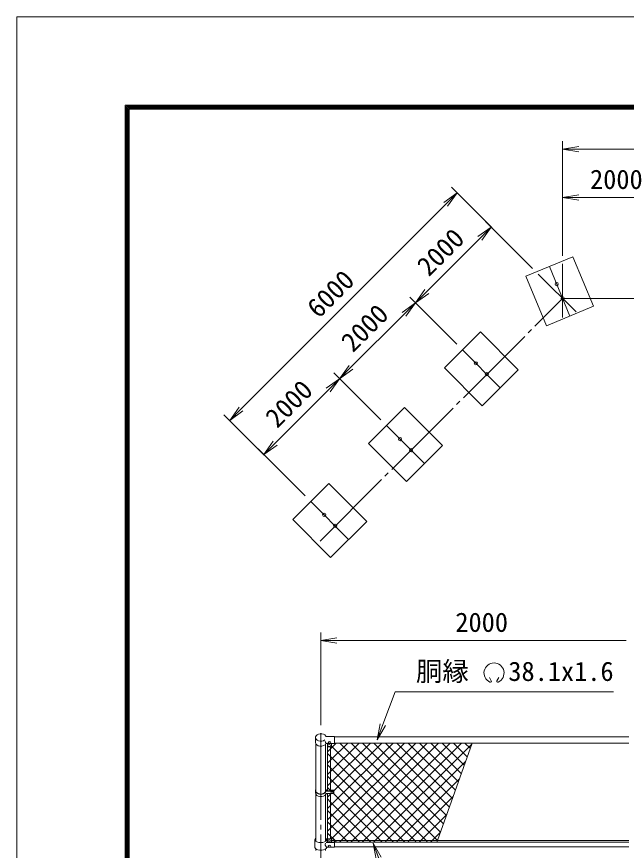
# Model space of a CAD drawing. Units: millimetres, scale not verified, with parts at other scales. Extents: x -10500 to 10500, y -7425 to 7425.
# Drawn here: x -10500 to -6709, y 2241 to 7425 of the extents above; entities that cross this region are included whole.
import ezdxf
from ezdxf.enums import TextEntityAlignment as Align

# ---------------------------------------------------------------- set-up
doc = ezdxf.new("R2010")
doc.units = ezdxf.units.MM
doc.header["$LTSCALE"] = 30
doc.linetypes.add('LONG_CHAIN', pattern=[21, 18, -1, 1, -1])
for name, color, linetype, lineweight in [('0-0_D-TTL', 7, 'Continuous', 9), ('0-2_D-STR-TXT', 7, 'Continuous', 9), ('0-4_D-STR1', 1, 'Continuous', 9), ('0-5_D-STR4', 7, 'Continuous', 9), ('0-7_D-BMK', 2, 'LONG_CHAIN', 9), ('0-8_D-STR-DIM', 7, 'Continuous', 9), ('0-9_0', 7, 'Continuous', 9), ('0-A_D-STR3', 3, 'Continuous', 9), ('0-B_D-STR2', 7, 'Continuous', 9)]:
    doc.layers.add(name, color=color, linetype=linetype, lineweight=lineweight)
doc.styles.add('ＭＳ ゴシック', font='')
doc.styles.get('ＭＳ ゴシック').set_extended_font_data('MS Gothic')

# ---------------------------------------------------------------- blocks, each defined once
blk = doc.blocks.new('_Open')
at = {"layer": '0-9_0'}
blk.add_line((-30, 5), (0, 0), dxfattribs=at)
blk.add_lwpolyline([(-30, -5), (0, 0), (-30, 0)], dxfattribs=at)

msp = doc.modelspace()

# ---------------------------------------------------------------- linework, layer by layer
at = {"layer": '0-0_D-TTL', "color": 2}
msp.add_lwpolyline([(-10500, 7425), (10500, 7425), (10500, -7425), (-10500, -7425)], close=True, dxfattribs=at)
at = {"layer": '0-0_D-TTL'}
for points in [[(-9825, 6875), (9825, 6875), (9825, -6875), (-9825, -6875)], [(-9818.75, 6868.75), (9818.75, 6868.75), (9818.75, -6868.75), (-9818.75, -6868.75)], [(-9812.5, 6862.5), (9812.5, 6862.5), (9812.5, -6862.5), (-9812.5, -6862.5)], [(-9806.25, 6856.25), (9806.25, 6856.25), (9806.25, -6856.25), (-9806.25, -6856.25)], [(-9800, 6850), (9800, 6850), (9800, -6850), (-9800, -6850)]]:
    msp.add_lwpolyline(points, close=True, dxfattribs=at)
at = {"layer": '0-2_D-STR-TXT'}
for p, q in [((-7549.16, 3295.97), (-7560.68, 3315.92)), ((-7514.49, 3295.97), (-7502.97, 3315.92))]:
    msp.add_line(p, q, dxfattribs=at)
for points in [[(-6789.7, 3226.55), (-8146.93, 3226.55), (-8257.67, 2930.9)], [(-6789.7, 1921.37), (-8146.93, 1921.37), (-8282.77, 2284.04)]]:
    msp.add_lwpolyline(points, dxfattribs=at)
for centre, radius, start, end in [((-7531.83, 3343.65), 62.51, 294.32478, 245.67522), ((-7554.86, 3292.52), 6.58, 245.67522, 30), ((-7508.79, 3292.52), 6.58, 150, 294.32478)]:
    msp.add_arc(centre, radius, start, end, dxfattribs=at)
at = {"layer": '0-4_D-STR1'}
for p, q in [((-8524.22, 2946.42), (-6694.22, 2946.42)), ((-8524.22, 2908.32), (-6694.22, 2908.32)), ((-8639.47, 2609.66), (-8639.47, 2901.04)), ((-8578.97, 2609.66), (-8578.97, 2901.04)), ((-8639.47, 2296.7), (-8639.47, 2588.65)), ((-8578.97, 2296.7), (-8578.97, 2588.65)), ((-8524.22, 2301.61), (-6694.22, 2301.61)), ((-8524.22, 2292.03), (-6694.22, 2292.03)), ((-8639.47, 2239.95), (-8639.47, 2249.11)), ((-8578.97, 2239.95), (-8578.97, 2249.11)), ((-8524.22, 2263.51), (-6694.22, 2263.51))]:
    msp.add_line(p, q, dxfattribs=at)
for centre in [(-7142.14, 5761.95), (-7105.15, 5672.65), (-7644.91, 5269.59), (-7576.55, 5201.24), (-8116.31, 4798.19), (-8047.96, 4729.84), (-8587.72, 4326.79), (-8519.36, 4258.43)]:
    msp.add_circle(centre, 10.08, dxfattribs=at)
at = {"layer": '0-5_D-STR4'}
for points in [[(-7333.71, 5810.69), (-7041.14, 5931.87), (-6913.58, 5623.91), (-7206.15, 5502.73)], [(-7616.62, 5465.23), (-7840.54, 5241.31), (-7604.84, 5005.61), (-7380.92, 5229.52)], [(-8088.03, 4993.82), (-8311.94, 4769.91), (-8076.24, 4534.2), (-7852.32, 4758.12)], [(-8559.43, 4522.42), (-8783.35, 4298.5), (-8547.65, 4062.8), (-8323.73, 4286.72)]]:
    msp.add_lwpolyline(points, close=True, dxfattribs=at)
at = {"layer": '0-7_D-BMK'}
for p, q in [((-7187.43, 5871.28), (-7059.86, 5563.32)), ((-7105.15, 5887.65), (-7105.15, 5554.31)), ((-7257.18, 5824.67), (-7021.47, 5588.97)), ((-7728.58, 5353.27), (-7492.88, 5117.57)), ((-8199.99, 4881.86), (-7964.28, 4646.16)), ((-8671.39, 4410.46), (-8435.69, 4174.76)), ((-8609.22, 2969.95), (-8609.22, -3515.05))]:
    msp.add_line(p, q, dxfattribs=at)
msp.add_lwpolyline([(-8613.64, 4164.15), (-7105.15, 5672.65), (-3771.82, 5672.65), (-2263.32, 4164.15)], dxfattribs=at)
at = {"layer": '0-8_D-STR-DIM'}
for p, q in [((-7105.15, 5937.65), (-7105.15, 6651.09)), ((-7005.15, 6601.09), (-3871.82, 6601.09)), ((-7292.53, 5860.03), (-7796.76, 6364.25)), ((-7105.15, 5937.65), (-7105.15, 6350.72)), ((-7005.15, 6300.72), (-6538.48, 6300.72)), ((-9104.9, 4985.39), (-7832.11, 6258.19)), ((-7292.53, 5860.03), (-7584.62, 6152.12)), ((-7949.96, 5716.07), (-7619.98, 6046.05)), ((-7763.94, 5388.62), (-8056.03, 5680.71)), ((-7763.94, 5388.62), (-8056.03, 5680.71)), ((-8421.37, 5244.67), (-8091.38, 5574.65)), ((-8235.34, 4917.22), (-8527.43, 5209.31)), ((-8235.34, 4917.22), (-8527.43, 5209.31)), ((-8892.77, 4773.26), (-8562.79, 5103.24)), ((-8706.75, 4445.81), (-9210.97, 4950.04)), ((-8706.75, 4445.81), (-8998.84, 4737.91)), ((-8609.22, 3019.95), (-8609.22, 3596.42)), ((-8509.22, 3546.42), (-6709.22, 3546.42))]:
    msp.add_line(p, q, dxfattribs=at)
at = {"layer": '0-A_D-STR3'}
for p, q in [((-8642.57, 2942.82), (-8642.57, 2911.68)), ((-8577.21, 2905.06), (-8574.22, 2905.67)), ((-8574.22, 2905.67), (-8524.22, 2905.67)), ((-8573.92, 2949.07), (-8524.22, 2949.07)), ((-8567.22, 2886.67), (-8567.22, 2905.67)), ((-8542.22, 2886.67), (-8542.22, 2905.67)), ((-8524.22, 2905.67), (-8524.22, 2949.07)), ((-8566.72, 2610.8), (-8566.72, 2885.34)), ((-8565.22, 2884.67), (-8544.22, 2884.67)), ((-8547.72, 2610.8), (-8547.72, 2884.67)), ((-8642.02, 2612.39), (-8642.02, 2597.54)), ((-8578.37, 2589.73), (-8573.81, 2593.82)), ((-8576.74, 2615.61), (-8566.72, 2615.61)), ((-8576.74, 2609.18), (-8527.22, 2609.18)), ((-8566.72, 2613.98), (-8576.42, 2613.98)), ((-8527.22, 2610.8), (-8576.42, 2610.8)), ((-8572.48, 2594.33), (-8527.22, 2594.33)), ((-8566.72, 2312.29), (-8566.72, 2594.33)), ((-8547.72, 2615.61), (-8527.22, 2615.61)), ((-8527.22, 2613.98), (-8547.72, 2613.98)), ((-8547.72, 2312.97), (-8547.72, 2594.33)), ((-8527.22, 2615.61), (-8527.22, 2594.33)), ((-8645.32, 2307.56), (-8645.32, 2258.18)), ((-8645.32, 2306.95), (-8645.32, 2258.18)), ((-8569.42, 2304.56), (-8575.42, 2312.59)), ((-8575.42, 2290.39), (-8524.22, 2290.39)), ((-8567.22, 2300.4), (-8571.21, 2300.4)), ((-8569.42, 2304.56), (-8567.22, 2304.56)), ((-8567.22, 2312.74), (-8567.22, 2290.39)), ((-8565.22, 2312.97), (-8544.22, 2312.97)), ((-8547.72, 2314.74), (-8544.22, 2314.74)), ((-8542.22, 2312.74), (-8542.22, 2290.39)), ((-8542.22, 2304.56), (-8524.22, 2304.56)), ((-8524.22, 2300.4), (-8542.22, 2300.4)), ((-8524.22, 2260.56), (-8524.22, 2304.56)), ((-8569.42, 2260.56), (-8575.42, 2252.54)), ((-8569.42, 2260.56), (-8524.22, 2260.56))]:
    msp.add_line(p, q, dxfattribs=at)
for centre, radius, start, end in [((-8559.46, 2922.25), 22.6, 187.65953, 225.20187), ((-8573.92, 2954.07), 5, 209.57458, 270), ((-8565.22, 2886.67), 2, 180, 270), ((-8544.22, 2886.67), 2, 270, 0), ((-8572.48, 2592.33), 2, 90, 131.89291), ((-8562.15, 2276.52), 19.2, 151.1736, 234.22449), ((-8565.22, 2312.74), 2, 138.59038, 180), ((-8565.22, 2310.97), 2, 90, 180), ((-8544.22, 2312.74), 2, 0, 90), ((-8544.22, 2310.97), 2, 0, 90)]:
    msp.add_arc(centre, radius, start, end, dxfattribs=at)
for centre, major_axis, ratio, start_param, end_param in [((-8609.22, 2942.82), (-33.35, 0), 0.707107, 3.5232, 8.7266286), ((-8609.22, 2911.68), (-33.35, 0), 0.707107, 6.2831853, 9.1405716), ((-8609.22, 2612.39), (-32.8, 0), 0.701717, 5.8862655, 9.2845337), ((-8609.22, 2597.54), (-32.8, 0), 0.701717, 6.2831853, 9.0783105), ((-8609.22, 2612.39), (-30.5, 0), 0.701311, 6.1550608, 9.5529025), ((-8609.22, 2612.39), (-32.8, 0), 0.701717, 3.2818369, 3.5385125), ((-8609.22, 2306.36), (-36.12, 0), 0.489413, 5.7050499, 10.0029133), ((-8609.22, 2258.77), (-36.12, 0), 0.489413, 0.0333908, 2.781222)]:
    msp.add_ellipse(centre, major_axis=major_axis, ratio=ratio, start_param=start_param, end_param=end_param, dxfattribs=at)
for centre, major_axis in [((-8554.22, 2912.03), (8, 0)), ((-8557.22, 2893.31), (8, 0)), ((-8539.22, 2601.75), (-8, 0)), ((-8557.22, 2300.95), (-8, 0)), ((-8554.22, 2267.01), (-8, 0))]:
    msp.add_ellipse(centre, major_axis=major_axis, ratio=0.707107, dxfattribs=at)
at = {"layer": '0-B_D-STR2'}
for p, q in [((-8547.72, 2873.11), (-8512.5, 2908.32)), ((-8547.72, 2802.4), (-8441.79, 2908.32)), ((-8547.72, 2731.69), (-8371.08, 2908.32)), ((-8547.72, 2660.98), (-8300.37, 2908.32)), ((-8547.72, 2519.56), (-8158.95, 2908.32)), ((-8547.72, 2448.85), (-8088.24, 2908.32)), ((-8547.72, 2378.13), (-8017.53, 2908.32)), ((-8542.23, 2312.91), (-7946.82, 2908.32)), ((-8527.22, 2610.77), (-8229.66, 2908.32)), ((-8482.82, 2301.61), (-7876.11, 2908.32)), ((-7864.97, 2353.59), (-8419.71, 2908.32)), ((-8412.11, 2301.61), (-7805.4, 2908.32)), ((-7846.44, 2405.77), (-8349, 2908.32)), ((-8341.4, 2301.61), (-7734.69, 2908.32)), ((-7827.91, 2457.95), (-8278.28, 2908.32)), ((-7809.37, 2510.12), (-8207.57, 2908.32)), ((-7790.84, 2562.3), (-8136.86, 2908.32)), ((-7772.31, 2614.48), (-8066.15, 2908.32)), ((-7753.78, 2666.66), (-7995.44, 2908.32)), ((-7735.24, 2718.84), (-7924.73, 2908.32)), ((-7716.71, 2771.02), (-7854.02, 2908.32)), ((-7698.18, 2823.19), (-7783.31, 2908.32)), ((-7679.65, 2875.37), (-7712.6, 2908.32)), ((-8566.72, 2854.11), (-8547.72, 2873.11)), ((-8270.69, 2301.61), (-7670.13, 2902.17)), ((-8547.72, 2824.2), (-8566.72, 2843.2)), ((-8566.72, 2783.4), (-8547.72, 2802.4)), ((-8025.13, 2301.61), (-8547.72, 2824.2)), ((-8547.72, 2753.49), (-8566.72, 2772.49)), ((-8095.84, 2301.61), (-8547.72, 2753.49)), ((-8199.98, 2301.61), (-7709.08, 2792.51)), ((-8566.72, 2712.69), (-8547.72, 2731.69)), ((-8547.72, 2682.78), (-8566.72, 2701.78)), ((-8566.72, 2641.98), (-8547.72, 2660.98)), ((-8166.55, 2301.61), (-8547.72, 2682.78)), ((-8129.26, 2301.61), (-7748.03, 2682.85)), ((-8547.72, 2612.07), (-8566.72, 2631.07)), ((-8566.72, 2594.33), (-8566.72, 2312.29)), ((-8547.72, 2541.36), (-8566.72, 2560.36)), ((-8307.97, 2301.61), (-8547.72, 2541.36)), ((-8058.55, 2301.61), (-7786.97, 2573.2)), ((-8566.72, 2500.56), (-8547.72, 2519.56)), ((-8547.72, 2470.65), (-8566.72, 2489.65)), ((-8566.72, 2429.85), (-8547.72, 2448.85)), ((-8378.68, 2301.61), (-8547.72, 2470.65)), ((-7987.84, 2301.61), (-7825.92, 2463.54)), ((-8547.72, 2399.94), (-8566.72, 2418.94)), ((-8449.39, 2301.61), (-8547.72, 2399.94)), ((-8566.72, 2359.13), (-8547.72, 2378.13)), ((-8547.72, 2329.23), (-8566.72, 2348.23)), ((-7917.13, 2301.61), (-7864.87, 2353.88)), ((-8520.1, 2301.61), (-8547.72, 2329.23)), ((-8510.51, 2292.03), (-8520.1, 2301.61)), ((-8492.41, 2292.03), (-8482.82, 2301.61)), ((-8439.8, 2292.03), (-8449.39, 2301.61)), ((-8421.69, 2292.03), (-8412.11, 2301.61)), ((-8369.09, 2292.03), (-8378.68, 2301.61)), ((-8350.98, 2292.03), (-8341.4, 2301.61)), ((-8298.38, 2292.03), (-8307.97, 2301.61)), ((-8280.27, 2292.03), (-8270.69, 2301.61)), ((-8209.56, 2292.03), (-8199.98, 2301.61)), ((-8156.96, 2292.03), (-8166.55, 2301.61)), ((-8138.85, 2292.03), (-8129.26, 2301.61)), ((-8086.25, 2292.03), (-8095.84, 2301.61)), ((-8068.14, 2292.03), (-8058.55, 2301.61)), ((-8015.54, 2292.03), (-8025.13, 2301.61)), ((-7997.43, 2292.03), (-7987.84, 2301.61)), ((-7926.72, 2292.03), (-7917.13, 2301.61))]:
    msp.add_line(p, q, dxfattribs=at)
for points in [[(-8524.22, 2908.32), (-8524.22, 2905.67), (-8542.22, 2905.67), (-8542.22, 2886.67)], [(-8542.22, 2312.74), (-8542.22, 2304.56), (-8524.22, 2304.56), (-8524.22, 2301.61), (-7883.43, 2301.61), (-7667.94, 2908.32), (-8524.22, 2908.32)], [(-7883.5, 2301.41), (-7883.71, 2301.61), (-8490.42, 2908.32)], [(-8544.22, 2884.67), (-8547.72, 2884.67), (-8547.72, 2615.61), (-8527.22, 2615.61), (-8527.22, 2594.33), (-8547.72, 2594.33), (-8547.72, 2314.74), (-8544.22, 2314.74)], [(-7944.83, 2292.03), (-7954.42, 2301.61), (-8542.22, 2889.42)], [(-8565.22, 2312.97), (-8547.72, 2312.97), (-8547.72, 2594.33), (-8566.72, 2594.33)], [(-8566.72, 2571.27), (-8547.72, 2590.27), (-8543.66, 2594.33)], [(-8227.67, 2292.03), (-8237.26, 2301.61), (-8529.97, 2594.33)]]:
    msp.add_lwpolyline(points, dxfattribs=at)
for points in [[(-8547.72, 2884.67), (-8566.72, 2884.67), (-8566.72, 2610.8), (-8547.72, 2610.8)], [(-8524.22, 2304.56), (-8542.22, 2304.56), (-8542.22, 2300.4), (-8524.22, 2300.4), (-8524.22, 2301.61)], [(-8524.22, 2300.4), (-8542.22, 2300.4), (-8542.22, 2290.39), (-8524.22, 2290.39)], [(-7883.43, 2301.61), (-8524.22, 2301.61), (-8524.22, 2292.03), (-7886.84, 2292.03)]]:
    msp.add_lwpolyline(points, close=True, dxfattribs=at)
for centre, start, end in [((-8544.22, 2886.67), 270, 0), ((-8565.22, 2310.97), 90, 138.59038), ((-8544.22, 2312.74), 0, 90)]:
    msp.add_arc(centre, 2, start, end, dxfattribs=at)

# ---------------------------------------------------------------- block references
at = {"layer": '0-2_D-STR-TXT', "xscale": 3.333333, "yscale": 3.333333}
for p, rotation in [((-8258.37, 2929.03), 249.46512), ((-8283.47, 2285.91), 110.53488)]:
    msp.add_blockref('_Open', p, dxfattribs=dict(at, rotation=rotation))
at = {"layer": '0-8_D-STR-DIM', "xscale": 3.333333, "yscale": 3.333333}
for p, rotation in [((-7105.15, 6601.09), 180), ((-7761.4, 6328.9), 45), ((-7105.15, 6300.72), 180), ((-7549.27, 6116.76), 45), ((-8020.67, 5645.36), 225), ((-8020.67, 5645.36), 45), ((-8492.08, 5173.96), 225), ((-8492.08, 5173.96), 45), ((-9175.61, 4914.68), 225), ((-8963.48, 4702.55), 225), ((-8609.22, 3546.42), 180)]:
    msp.add_blockref('_Open', p, dxfattribs=dict(at, rotation=rotation))

# ---------------------------------------------------------------- texts
at = {"layer": '0-2_D-STR-TXT', "style": 'ＭＳ ゴシック'}
msp.add_text('胴縁 \u300038.1x1.6', height=120.3, dxfattribs=at).set_placement((-8017.08, 3258.02), align=Align.BOTTOM_LEFT)
at = {"layer": '0-8_D-STR-DIM', "style": 'ＭＳ ゴシック'}
for p in [(-6934.94, 6317.59), (-7772.34, 3563.29)]:
    msp.add_text('2000', height=120.3, dxfattribs=at).set_placement(p, align=Align.BOTTOM_LEFT)
for s, p in [('2000', (-7912.25, 5777.64)), ('6000', (-8596.22, 5517.93)), ('2000', (-8383.65, 5306.24)), ('2000', (-8855.05, 4834.83))]:
    msp.add_text(s, height=120.3, rotation=45, dxfattribs=at).set_placement(p, align=Align.BOTTOM_LEFT)

doc.saveas('drawing.dxf')
